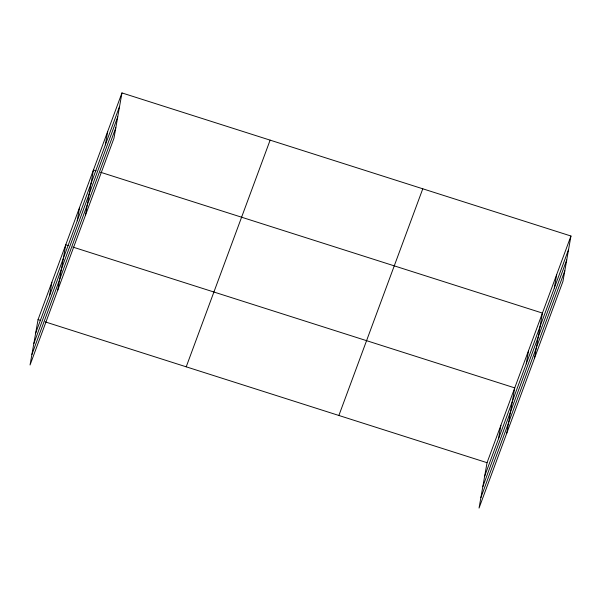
<?xml version="1.0" encoding="UTF-8"?>
<svg xmlns="http://www.w3.org/2000/svg" width="601" height="601" viewBox="0 0 601 601"><rect width="100%" height="100%" fill="white"/><g stroke="black" fill="none" stroke-linecap="round" stroke-linejoin="round"><path stroke-width="0.9" d="M121.958 92.922L38.051 319.604L30.05 364.987L113.95 138.305L121.958 92.922L570.95 236.013L562.949 281.396L479.042 508.078L487.05 462.695L570.95 236.013M49.53 295.632L51.896 282.2M57.741 290.185L65.742 244.795L68.386 245.644M77.213 220.83L79.587 207.398M85.425 215.376L93.425 169.993L96.077 170.834M105.325 144.886L107.692 131.454M498.522 438.722L500.888 425.29M506.733 433.276L514.734 387.885L72.796 247.049M526.213 363.913L528.58 350.488M534.424 358.466L542.425 313.083L100.487 172.239M554.317 287.977L556.684 274.544M35.684 333.037L119.584 106.354M33.829 343.577L117.728 116.894M31.913 354.447L115.813 127.765M186.22 366.82L270.127 140.138M338.881 415.471L422.781 188.789M484.676 476.127L568.584 249.445M482.821 486.667L566.72 259.985M480.905 497.53L564.805 270.848M38.051 319.604L40.695 320.446M45.105 321.851L487.05 462.695"/></g></svg>
